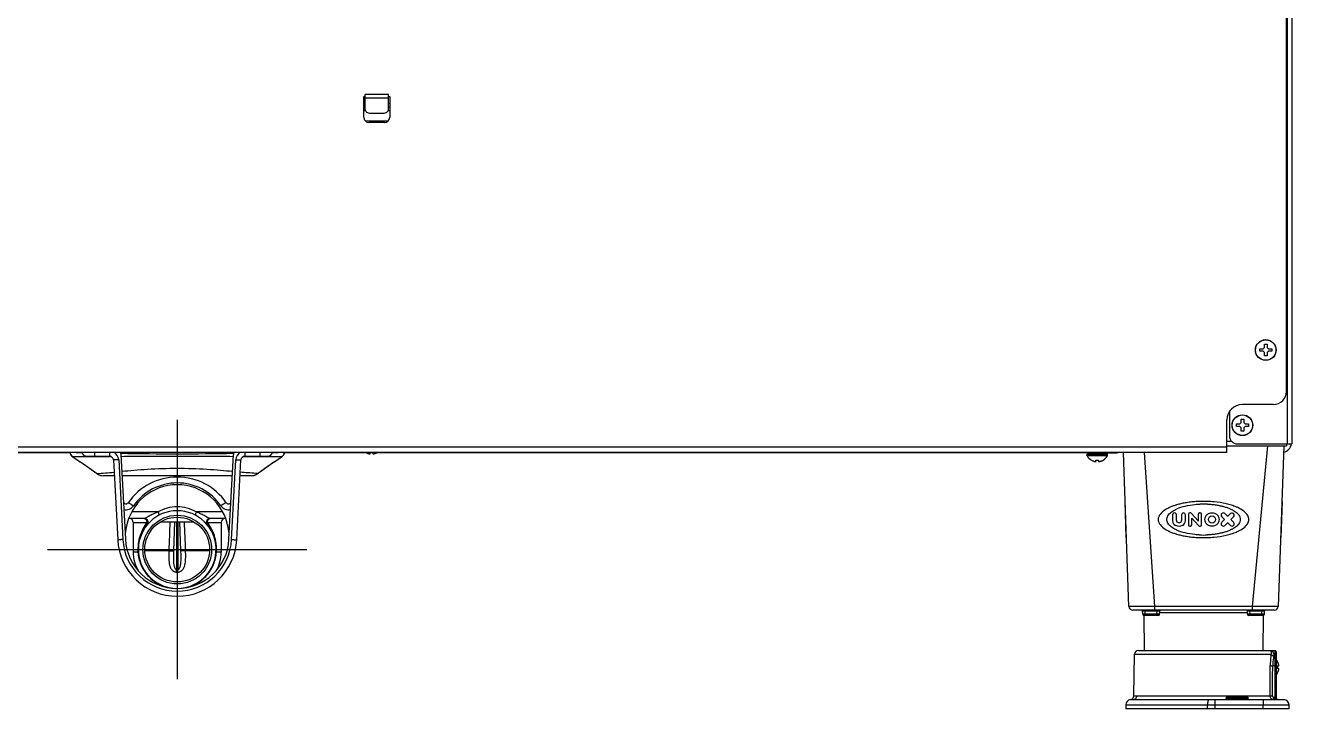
# Model space of a CAD drawing. Header units: millimetres. Extents: x -1686 to 4120, y -1850 to 2563.
# Drawn here: x 3592.9 to 4081.5, y -228.8 to 34.9 of the extents above; entities that cross this region are included whole.
import ezdxf

# ---------------------------------------------------------------- set-up
doc = ezdxf.new("R2010")
doc.units = ezdxf.units.MM
doc.header["$LTSCALE"] = 65.395
doc.layers.get('0').update_dxf_attribs({"linetype": 'CONTINUOUS'})
doc.layers.add('ASSI', color=7, linetype='CONTINUOUS')
doc.layers.add('GEOM', color=7, linetype='CONTINUOUS')

msp = doc.modelspace()

# ---------------------------------------------------------------- linework, layer by layer
at = {"linetype": 'Continuous'}
for p, q in [((3723.48, 3.53), (3723.98, 3.53)), ((3723.48, 2.03), (3724.09, 2.03)), ((3732.88, 2.03), (3733.48, 2.03)), ((3732.98, 3.53), (3733.48, 3.53)), ((3723.96, -1.87), (3733, -1.87)), ((4069.18, -89.87), (4070.48, -89.87)), ((4069.18, -90.87), (4069.18, -89.87)), ((4070.48, -90.87), (4069.18, -90.87)), ((4070.48, -89.87), (4070.98, -89.37)), ((4070.98, -91.37), (4070.48, -90.87)), ((4070.98, -88.07), (4071.98, -88.07)), ((4070.98, -89.37), (4070.98, -88.07)), ((4070.98, -92.67), (4070.98, -91.37)), ((4071.98, -92.67), (4070.98, -92.67)), ((4071.98, -88.07), (4071.98, -89.37)), ((4071.98, -89.37), (4072.48, -89.87)), ((4072.48, -90.87), (4071.98, -91.37)), ((4071.98, -91.37), (4071.98, -92.67)), ((4072.48, -89.87), (4073.78, -89.87)), ((4073.78, -90.87), (4072.48, -90.87)), ((4073.78, -89.87), (4073.78, -90.87)), ((4061.98, -117.07), (4062.98, -117.07)), ((4061.98, -118.37), (4061.98, -117.07)), ((4062.98, -117.07), (4062.98, -118.37)), ((4060.18, -118.87), (4061.48, -118.87)), ((4060.18, -119.87), (4060.18, -118.87)), ((4061.48, -119.87), (4060.18, -119.87)), ((4061.48, -118.87), (4061.98, -118.37)), ((4061.98, -120.37), (4061.48, -119.87)), ((4061.98, -121.67), (4061.98, -120.37)), ((4062.98, -121.67), (4061.98, -121.67)), ((4062.98, -118.37), (4063.48, -118.87)), ((4063.48, -119.87), (4062.98, -120.37)), ((4062.98, -120.37), (4062.98, -121.67)), ((4063.48, -118.87), (4064.78, -118.87)), ((4064.78, -119.87), (4063.48, -119.87)), ((4064.78, -118.87), (4064.78, -119.87)), ((3725.98, -130.37), (3725.98, -129.87)), ((3726.98, -129.87), (3726.98, -130.37)), ((4004.18, -132.85), (4004.18, -132.81)), ((4005.98, -133.37), (4005.98, -132.81)), ((4006.98, -132.81), (4006.98, -133.37)), ((4008.78, -132.81), (4008.78, -132.85)), ((4075.93, -210.47), (4075.96, -210.47)), ((4075.93, -212.27), (4076.48, -212.27)), ((4076.48, -213.27), (4075.93, -213.27)), ((4075.96, -215.07), (4075.93, -215.07))]:
    msp.add_line(p, q, dxfattribs=at)
at = {"color": 6}
for p, q in [((3651.48, -117.37), (3651.48, -217.37)), ((3601.48, -167.37), (3701.48, -167.37))]:
    msp.add_line(p, q, dxfattribs=at)
at = {"linetype": 'Continuous'}
for centre, radius, start, end in [((3726.67, -125.76), 4.75, 239.7816, 241.0315), ((3726.67, -125.77), 4.75, 241.0316, 241.9926), ((3726.66, -125.77), 4.75, 241.9926, 243.3187), ((3726.66, -125.77), 4.74, 243.3188, 244.4598), ((3726.66, -125.77), 4.74, 244.4598, 245.4278), ((3726.66, -125.78), 4.73, 245.4278, 246.6825), ((3726.66, -125.78), 4.73, 246.6826, 247.4526), ((3726.65, -125.79), 4.72, 247.4524, 248.9975), ((3726.65, -125.8), 4.72, 248.9977, 249.4819), ((3726.65, -125.81), 4.7, 249.4813, 251.5344), ((3726.64, -125.83), 4.68, 251.535, 252.6227), ((3726.64, -125.84), 4.67, 252.6228, 253.6051), ((3726.63, -125.87), 4.64, 253.6036, 255.6824), ((3725.73, -128.37), 2.01, 262.7259, 264.7415), ((3725.73, -128.4), 1.98, 264.7442, 265.3991), ((3725.73, -128.41), 1.97, 265.3984, 266.7833), ((3725.73, -128.42), 1.96, 266.7841, 267.6235), ((3725.73, -128.43), 1.96, 267.6234, 268.8455), ((3725.73, -128.43), 1.95, 268.8459, 270.9258), ((3725.73, -128.43), 1.95, 270.9261, 271.9964), ((3725.73, -128.42), 1.96, 271.9964, 273.0228), ((3725.73, -128.41), 1.97, 273.0233, 274.286), ((3725.73, -128.4), 1.98, 274.2856, 275.1372), ((3725.73, -128.38), 2.01, 275.1401, 277.2744), ((3727.23, -128.38), 2.01, 262.7256, 264.8598), ((3727.23, -128.4), 1.98, 264.8627, 265.7144), ((3727.23, -128.41), 1.97, 265.714, 266.9766), ((3727.23, -128.42), 1.96, 266.9771, 268.0037), ((3727.23, -128.43), 1.95, 268.0037, 269.0738), ((3727.23, -128.43), 1.95, 269.0741, 270.1995), ((3727.23, -128.43), 1.95, 270.1995, 271.1541), ((3727.23, -128.43), 1.95, 271.1545, 272.3767), ((3727.23, -128.42), 1.96, 272.3765, 273.2159), ((3727.23, -128.41), 1.97, 273.2167, 274.6016), ((3727.23, -128.4), 1.98, 274.6009, 275.2558), ((3727.23, -128.37), 2.01, 275.2585, 277.2741), ((3726.33, -125.87), 4.64, 284.3176, 286.3964), ((3726.33, -125.84), 4.67, 286.3949, 287.3772), ((3726.32, -125.83), 4.68, 287.3773, 288.465), ((3726.31, -125.81), 4.7, 288.4656, 290.5187), ((3726.31, -125.8), 4.72, 290.5181, 291.0023), ((3726.31, -125.79), 4.72, 291.0025, 292.5476), ((3726.3, -125.78), 4.73, 292.5474, 293.3174), ((3726.3, -125.78), 4.73, 293.3175, 294.5722), ((3726.3, -125.77), 4.74, 294.5722, 295.5402), ((3726.3, -125.77), 4.74, 295.5402, 296.6812), ((3726.3, -125.77), 4.75, 296.6813, 298.0074), ((3726.3, -125.77), 4.75, 298.0074, 298.9684), ((3726.29, -125.76), 4.75, 298.9685, 300.2183), ((4006.68, -128.75), 4.8, 210.3012, 238.6273), ((4006.28, -128.75), 4.8, 301.3727, 329.6988), ((4006.67, -128.76), 4.75, 238.4659, 241.0313), ((4006.67, -128.77), 4.75, 241.0316, 241.9926), ((4006.66, -128.77), 4.75, 241.9926, 243.3187), ((4006.66, -128.77), 4.74, 243.3188, 244.4598), ((4006.66, -128.77), 4.74, 244.4598, 245.4278), ((4006.66, -128.78), 4.73, 245.4278, 246.6825), ((4006.66, -128.78), 4.73, 246.6826, 247.4526), ((4006.65, -128.79), 4.72, 247.4524, 248.9975), ((4006.65, -128.8), 4.72, 248.9977, 249.4819), ((4006.65, -128.81), 4.7, 249.4813, 251.5344), ((4006.64, -128.83), 4.68, 251.535, 252.6227), ((4006.64, -128.84), 4.67, 252.6228, 253.6051), ((4006.63, -128.87), 4.64, 253.6036, 255.6824), ((4005.73, -131.37), 2.01, 262.7259, 264.7415), ((4005.73, -131.4), 1.98, 264.7442, 265.3991), ((4005.73, -131.41), 1.97, 265.3984, 266.7833), ((4005.73, -131.42), 1.96, 266.7841, 267.6235), ((4005.73, -131.43), 1.96, 267.6234, 268.8455), ((4005.73, -131.43), 1.95, 268.8459, 270.9258), ((4005.73, -131.43), 1.95, 270.9261, 271.9964), ((4005.73, -131.42), 1.96, 271.9964, 273.0228), ((4005.73, -131.41), 1.97, 273.0233, 274.286), ((4005.73, -131.4), 1.98, 274.2856, 275.1372), ((4005.73, -131.38), 2.01, 275.1401, 277.2744), ((4006.48, -129.05), 3.8, 262.4351, 277.5649), ((4007.23, -131.38), 2.01, 262.7256, 264.8598), ((4007.23, -131.4), 1.98, 264.8627, 265.7144), ((4007.23, -131.41), 1.97, 265.714, 266.9766), ((4007.23, -131.42), 1.96, 266.9771, 268.0037), ((4007.23, -131.43), 1.95, 268.0037, 269.0738), ((4007.23, -131.43), 1.95, 269.0741, 270.1995), ((4007.23, -131.43), 1.95, 270.1995, 271.1541), ((4007.23, -131.43), 1.95, 271.1545, 272.3767), ((4007.23, -131.42), 1.96, 272.3765, 273.2159), ((4007.23, -131.41), 1.97, 273.2167, 274.6016), ((4007.23, -131.4), 1.98, 274.6009, 275.2558), ((4007.23, -131.37), 2.01, 275.2585, 277.2741), ((4006.33, -128.87), 4.64, 284.3176, 286.3964), ((4006.33, -128.84), 4.67, 286.3949, 287.3772), ((4006.32, -128.83), 4.68, 287.3773, 288.465), ((4006.31, -128.81), 4.7, 288.4656, 290.5187), ((4006.31, -128.8), 4.72, 290.5181, 291.0023), ((4006.31, -128.79), 4.72, 291.0025, 292.5476), ((4006.3, -128.78), 4.73, 292.5474, 293.3174), ((4006.3, -128.78), 4.73, 293.3175, 294.5722), ((4006.3, -128.77), 4.74, 294.5722, 295.5402), ((4006.3, -128.77), 4.74, 295.5402, 296.6812), ((4006.3, -128.77), 4.75, 296.6813, 298.0074), ((4006.3, -128.77), 4.75, 298.0074, 298.9684), ((4006.29, -128.76), 4.75, 298.9687, 301.5341), ((4071.86, -212.97), 4.8, 31.3727, 40.5754), ((4071.87, -212.96), 4.75, 28.9687, 31.5341), ((4072.16, -212.77), 3.8, 352.4351, 7.5649), ((4071.87, -212.58), 4.75, 328.4659, 331.0313), ((4071.88, -212.95), 4.75, 28.0074, 28.9684), ((4071.88, -212.58), 4.75, 331.0316, 331.9926), ((4071.88, -212.95), 4.75, 26.6813, 28.0074), ((4071.88, -212.59), 4.75, 331.9926, 333.3187), ((4071.88, -212.95), 4.74, 25.5402, 26.6812), ((4071.88, -212.59), 4.74, 333.3188, 334.4598), ((4071.89, -212.95), 4.74, 24.5722, 25.5402), ((4071.89, -212.59), 4.74, 334.4598, 335.4278), ((4071.89, -212.95), 4.73, 23.3175, 24.5722), ((4071.89, -212.59), 4.73, 335.4278, 336.6825), ((4071.9, -212.94), 4.73, 22.5474, 23.3174), ((4071.9, -212.59), 4.73, 336.6826, 337.4526), ((4071.9, -212.94), 4.72, 21.0025, 22.5476), ((4071.9, -212.6), 4.72, 337.4524, 338.9975), ((4071.91, -212.94), 4.72, 20.5181, 21.0023), ((4071.91, -212.6), 4.72, 338.9977, 339.4819), ((4071.92, -212.94), 4.7, 18.4656, 20.5187), ((4071.92, -212.6), 4.7, 339.4813, 341.5344), ((4071.94, -212.93), 4.68, 17.3773, 18.465), ((4071.94, -212.61), 4.68, 341.535, 342.6227), ((4071.95, -212.92), 4.67, 16.3949, 17.3772), ((4071.95, -212.61), 4.67, 342.6228, 343.6051), ((4071.98, -212.92), 4.64, 14.3176, 16.3964), ((4071.98, -212.62), 4.64, 343.6036, 345.6824), ((4074.49, -212.02), 2.01, 5.2585, 7.2741), ((4074.51, -212.02), 1.98, 4.6009, 5.2558), ((4074.51, -212.02), 1.98, 354.8627, 355.7144), ((4074.49, -212.02), 2.01, 352.7256, 354.8598), ((4074.49, -213.52), 2.01, 5.1401, 7.2744), ((4074.51, -213.52), 1.98, 4.2856, 5.1372), ((4074.51, -213.52), 1.98, 354.7442, 355.3991), ((4074.49, -213.52), 2.01, 352.7259, 354.7415), ((4074.52, -212.02), 1.97, 3.2167, 4.6016), ((4074.53, -212.02), 1.96, 2.3765, 3.2159), ((4074.54, -212.02), 1.95, 1.1545, 2.3767), ((4074.54, -212.02), 1.95, 0.1995, 1.1541), ((4074.54, -212.02), 1.95, 359.0741, 0.1995), ((4074.54, -212.02), 1.95, 358.0037, 359.0738), ((4074.53, -212.02), 1.96, 356.9771, 358.0037), ((4074.52, -212.02), 1.97, 355.714, 356.9766), ((4074.52, -213.52), 1.97, 3.0233, 4.286), ((4074.53, -213.52), 1.96, 1.9964, 3.0228), ((4074.54, -213.52), 1.95, 0.9261, 1.9964), ((4074.54, -213.52), 1.95, 358.8459, 0.9258), ((4074.54, -213.52), 1.96, 357.6234, 358.8455), ((4074.53, -213.52), 1.96, 356.7841, 357.6235), ((4074.52, -213.52), 1.97, 355.3984, 356.7833), ((4071.86, -212.57), 4.8, 319.4246, 328.6273)]:
    msp.add_arc(centre, radius, start, end, dxfattribs=at)
at = {"layer": 'ASSI', "linetype": 'Continuous'}
for p, q in [((4010.48, -130.77), (4002.48, -130.77)), ((4002.48, -130.97), (4002.48, -130.77)), ((4010.48, -130.97), (4002.48, -130.97)), ((4010.43, -131.17), (4002.54, -131.17)), ((4010.08, -130.37), (4002.88, -130.37)), ((4010.48, -130.97), (4010.48, -130.77)), ((3634.48, -156.87), (3634.48, -168.37)), ((3645.09, -156.67), (3657.87, -156.67)), ((3668.48, -156.87), (3668.48, -168.37)), ((4024.5, -192.77), (4024.62, -206.27))]:
    msp.add_line(p, q, dxfattribs=at)
for centre, radius in [((4071.48, -90.37), 4), ((4071.48, -90.37), 3.95), ((4062.48, -119.37), 4), ((4062.48, -119.37), 3.95)]:
    msp.add_circle(centre, radius, dxfattribs=at)
for centre, radius, start, end in [((4002.88, -130.77), 0.4, 90, 180), ((4002.88, -130.97), 0.4, 180, 210.3012), ((4006.68, -128.75), 4.8, 210.3012, 238.6273), ((4006.28, -128.75), 4.8, 301.3727, 329.6988), ((4010.08, -130.77), 0.4, 0, 90), ((4010.08, -130.97), 0.4, 329.6988, 360), ((4071.86, -212.97), 4.8, 31.3727, 40.7914), ((4071.86, -212.57), 4.8, 319.2086, 328.6273)]:
    msp.add_arc(centre, radius, start, end, dxfattribs=at)
at = {"layer": 'GEOM', "linetype": 'Continuous'}
for p, q in [((4079.68, 672.93), (4079.68, -126.57)), ((4081.48, 663.67), (4081.48, -126.57)), ((4079.48, -106.37), (4079.48, 72.23)), ((3723.48, 7.43), (3723.98, 7.43)), ((3723.48, -0.57), (3723.48, 7.43)), ((3723.48, 4.93), (3723.98, 4.93)), ((3732.98, 8.26), (3723.98, 8.26)), ((3723.98, 2.48), (3723.98, 8.26)), ((3732.98, 6.85), (3723.98, 6.85)), ((3732.98, 2.48), (3732.98, 8.26)), ((3732.98, 7.43), (3733.48, 7.43)), ((3732.98, 4.93), (3733.48, 4.93)), ((3733.48, 7.43), (3733.48, -0.57)), ((3725.98, 1.07), (3730.98, 1.07)), ((3731.48, -2.57), (3725.48, -2.57)), ((4074.48, -111.37), (4062.48, -111.37)), ((4057.48, -114.17), (4057.41, -114.17)), ((4057.48, -114.06), (4057.48, -123.57)), ((4056.48, -129.87), (4056.48, -117.37)), ((4056.48, -125.57), (4058.25, -125.57)), ((4060.48, -126.57), (4081.48, -126.57)), ((4079.48, -126.57), (4079.48, -127.37)), ((4056.48, -127.87), (3246.48, -127.87)), ((4056.48, -129.87), (3246.48, -129.87)), ((3610.11, -130), (3578.45, -130)), ((3610.1, -129.87), (3610.11, -129.91)), ((3610.11, -129.91), (3610.14, -130.16)), ((3610.14, -130.16), (3610.28, -130.6)), ((3610.28, -130.6), (3610.51, -131)), ((3610.81, -131.33), (3611.02, -131.48)), ((3611.02, -131.47), (3611.02, -131.48)), ((3611.02, -131.48), (3611.22, -131.62)), ((3611.23, -131.61), (3611.22, -131.62)), ((3612.49, -129.87), (3612.6, -129.87)), ((3612.6, -129.87), (3614.66, -129.92)), ((3616.4, -131.47), (3616.54, -131.47)), ((3616.59, -131.37), (3625.4, -131.37)), ((3619.59, -129.87), (3619.59, -131.37)), ((3625.27, -131.43), (3625.4, -131.43)), ((3625.4, -129.87), (3625.4, -131.37)), ((3625.4, -131.43), (3625.78, -131.43)), ((3625.78, -131.43), (3625.8, -131.43)), ((3629.79, -130.69), (3631.51, -163.42)), ((3671.45, -163.42), (3673.17, -130.69)), ((3677.01, -131.43), (3677.18, -131.43)), ((3677.18, -131.43), (3677.2, -131.43)), ((3677.2, -131.43), (3677.6, -131.43)), ((3677.56, -129.87), (3677.56, -131.37)), ((3677.56, -131.37), (3686.37, -131.37)), ((3683.37, -129.87), (3683.37, -131.37)), ((3686.42, -131.47), (3686.56, -131.47)), ((3688.28, -129.92), (3690.3, -129.87)), ((3690.24, -132.62), (3691.84, -131.55)), ((3690.3, -129.87), (3690.34, -129.87)), ((3690.34, -129.87), (3690.45, -129.87)), ((3691.73, -131.61), (3691.74, -131.62)), ((3691.74, -131.62), (3691.95, -131.48)), ((3691.95, -131.48), (3692.14, -131.34)), ((3691.95, -131.48), (3692.13, -131.34)), ((3691.95, -131.47), (3691.95, -131.48)), ((3692.85, -129.91), (3692.86, -129.87)), ((3724.51, -130), (3692.85, -130)), ((3726.98, -130), (3725.98, -130)), ((4009.64, -130), (3728.45, -130)), ((4009.64, -129.87), (4009.64, -130)), ((4015.75, -129.91), (4014.56, -129.96)), ((4018.7, -189.32), (4016.62, -129.87)), ((4028.66, -189.32), (4024.75, -129.87)), ((4056.48, -127.37), (4079.48, -127.37)), ((4066.34, -189.32), (4072.32, -127.37)), ((4078.42, -127.37), (4076.26, -189.32)), ((3615.65, -134.57), (3615.65, -134.58)), ((3615.65, -134.58), (3616.7, -135.29)), ((3616.69, -135.29), (3617.84, -136.1)), ((3617.83, -136.1), (3618.87, -136.86)), ((3626.9, -132.79), (3628.51, -163.57)), ((3628.9, -132.72), (3630.51, -163.5)), ((3672.45, -163.5), (3674.07, -132.72)), ((3674.45, -163.57), (3676.06, -132.79)), ((3684.09, -136.86), (3685.13, -136.1)), ((3685.12, -136.11), (3686.27, -135.29)), ((3686.26, -135.3), (3687.32, -134.58)), ((3687.31, -134.57), (3687.32, -134.58)), ((3618.86, -136.86), (3619.75, -137.53)), ((3620.31, -137.96), (3619.74, -137.52)), ((3620.31, -137.96), (3620.81, -138.3)), ((3620.39, -138.02), (3620.31, -137.96)), ((3620.32, -137.96), (3620.39, -138.02)), ((3621.35, -138.57), (3621.72, -138.7)), ((3621.72, -138.7), (3621.85, -138.73)), ((3621.8, -138.72), (3621.85, -138.73)), ((3621.85, -138.74), (3621.85, -138.73)), ((3621.85, -138.73), (3621.9, -138.75)), ((3621.9, -138.75), (3621.85, -138.74)), ((3621.85, -138.74), (3621.9, -138.75)), ((3627.22, -138.87), (3622.99, -138.87)), ((3672.74, -138.87), (3630.22, -138.87)), ((3679.97, -138.87), (3675.74, -138.87)), ((3681.06, -138.75), (3681.12, -138.73)), ((3681.06, -138.75), (3681.11, -138.74)), ((3681.06, -138.75), (3681.11, -138.74)), ((3681.11, -138.73), (3681.25, -138.7)), ((3681.11, -138.74), (3681.11, -138.73)), ((3681.12, -138.73), (3681.12, -138.73)), ((3681.25, -138.7), (3681.61, -138.57)), ((3681.61, -138.57), (3682.15, -138.3)), ((3681.61, -138.57), (3682.14, -138.3)), ((3681.61, -138.57), (3681.61, -138.57)), ((3682.14, -138.3), (3682.66, -137.96)), ((3682.57, -138.02), (3682.66, -137.96)), ((3682.57, -138.02), (3682.65, -137.96)), ((3682.66, -137.96), (3683.21, -137.53)), ((3682.66, -137.96), (3683.22, -137.53)), ((3683.21, -137.53), (3684.09, -136.86)), ((4017.28, -148.77), (4017.18, -148.77)), ((4017.67, -162.77), (4017.18, -148.77)), ((4077.78, -148.77), (4077.29, -162.77)), ((4077.78, -148.77), (4077.68, -148.77)), ((3638.75, -155.37), (3632.78, -155.37)), ((3644.11, -152.87), (3633.9, -152.87)), ((3669.06, -152.87), (3658.85, -152.87)), ((3670.18, -155.37), (3664.21, -155.37)), ((4017.53, -155.77), (4017.43, -155.77)), ((4035.51, -153.97), (4035.51, -156.28)), ((4036.99, -156.09), (4036.99, -153.97)), ((4039.02, -153.97), (4039.02, -156.09)), ((4040.5, -156.28), (4040.5, -153.97)), ((4041.64, -153.74), (4041.64, -157.8)), ((4042.44, -153.23), (4042.15, -153.23)), ((4045.38, -156.34), (4042.83, -153.41)), ((4042.91, -157.8), (4042.91, -155.23)), ((4042.99, -155.2), (4045.54, -158.13)), ((4045.45, -153.74), (4045.45, -156.31)), ((4046.21, -153.23), (4045.96, -153.23)), ((4046.72, -157.8), (4046.72, -153.74)), ((4054.5, -154.68), (4055.56, -155.74)), ((4055.56, -155.8), (4054.5, -156.86)), ((4056.76, -154.54), (4055.69, -153.48)), ((4057.88, -153.48), (4056.82, -154.54)), ((4058.01, -155.74), (4059.08, -154.68)), ((4059.08, -156.86), (4058.01, -155.8)), ((4077.43, -155.77), (4077.53, -155.77)), ((3631.78, -158.9), (3631.39, -161.14)), ((3634.48, -156.87), (3639.78, -156.87)), ((3650.43, -156.67), (3650.04, -167.92)), ((3651.23, -156.67), (3651.26, -175.09)), ((3651.73, -156.67), (3651.7, -175.09)), ((3652.92, -167.92), (3652.53, -156.67)), ((3663.18, -156.87), (3668.48, -156.87)), ((3671.57, -161.14), (3671.18, -158.9)), ((4042.15, -158.31), (4042.4, -158.31)), ((4045.92, -158.31), (4046.21, -158.31)), ((4055.69, -158.06), (4056.76, -157)), ((4056.82, -157), (4057.88, -158.06)), ((4017.67, -162.77), (4017.77, -162.77)), ((4077.19, -162.77), (4077.29, -162.77)), ((3636.35, -168.37), (3634.48, -168.37)), ((3648.24, -167.87), (3639.02, -167.87)), ((3663.94, -167.87), (3654.72, -167.87)), ((3668.48, -168.37), (3666.61, -168.37)), ((3651.23, -176.06), (3651.26, -175.09)), ((3651.73, -176.06), (3651.7, -175.09)), ((4066.34, -189.32), (4028.66, -189.32)), ((4028.66, -190.77), (4028.66, -189.32)), ((4066.34, -190.77), (4066.34, -189.32)), ((4074.76, -190.77), (4020.2, -190.77)), ((4024.01, -192.28), (4023.98, -191.01)), ((4024.5, -192.77), (4024.62, -206.27)), ((4030, -192.77), (4024.51, -192.77)), ((4024.98, -191.01), (4024.98, -190.77)), ((4024.98, -191.01), (4029.56, -191.01)), ((4025.01, -192.28), (4024.98, -191.01)), ((4029.5, -192.28), (4025.01, -192.28)), ((4025.01, -192.77), (4025.01, -192.28)), ((4029.5, -192.28), (4029.56, -191.01)), ((4029.5, -192.77), (4029.5, -192.28)), ((4029.56, -191.01), (4029.56, -190.77)), ((4030.5, -192.29), (4030.56, -191.01)), ((4064.44, -191.76), (4030.53, -191.76)), ((4064.46, -192.29), (4064.4, -191.01)), ((4070.45, -192.77), (4064.96, -192.77)), ((4065.4, -191.01), (4065.4, -190.77)), ((4065.4, -191.01), (4069.98, -191.01)), ((4065.46, -192.28), (4065.4, -191.01)), ((4069.95, -192.28), (4065.46, -192.28)), ((4065.46, -192.77), (4065.46, -192.28)), ((4069.95, -192.28), (4069.98, -191.01)), ((4069.95, -192.77), (4069.95, -192.28)), ((4069.98, -191.01), (4069.98, -190.77)), ((4070.46, -192.77), (4070.35, -206.27)), ((4070.95, -192.28), (4070.98, -191.01)), ((4020.57, -223.82), (4020.85, -207.74)), ((4020.85, -207.74), (4073.57, -207.74)), ((4022.35, -206.27), (4074.98, -206.27)), ((4074.98, -206.27), (4074.98, -225.27)), ((4075.48, -206.77), (4075.48, -224.27)), ((4074.98, -212.2), (4074.16, -212.2)), ((4021.75, -223.8), (4073.12, -223.8)), ((4056.23, -224.57), (4064.73, -224.57)), ((4056.23, -224.97), (4056.23, -224.57)), ((4056.53, -224.27), (4064.43, -224.27)), ((4064.73, -224.97), (4064.73, -224.57)), ((4074.58, -224.36), (4074.98, -224.36)), ((4074.58, -225.27), (4074.58, -224.36)), ((4017.48, -227.27), (4070.45, -227.27)), ((4017.48, -227.27), (4017.48, -228.77)), ((4080.48, -228.77), (4017.48, -228.77)), ((4020.32, -225.27), (4078.45, -225.27)), ((4049.01, -228.77), (4049.01, -227.27)), ((4051.82, -225.27), (4051.82, -228.77)), ((4056.23, -224.97), (4064.73, -224.97)), ((4070.45, -225.27), (4070.45, -227.27)), ((4070.45, -227.27), (4080.45, -227.23)), ((4070.48, -228.77), (4070.45, -227.27)), ((4080.48, -228.77), (4080.45, -227.23))]:
    msp.add_line(p, q, dxfattribs=at)
for points in [[(3610.11, -129.91), (3610.13, -130.14), (3610.27, -130.58), (3610.5, -130.99), (3610.81, -131.33)], [(3610.51, -131), (3610.83, -131.34), (3611.02, -131.48)], [(3611.22, -131.62), (3612.71, -132.61), (3614.28, -133.66), (3615.65, -134.58)], [(3692.13, -131.34), (3692.45, -131), (3692.69, -130.6), (3692.82, -130.16), (3692.85, -129.91)], [(3687.32, -134.58), (3688.67, -133.67), (3690.24, -132.62)], [(3620.39, -138.02), (3620.81, -138.3), (3621.36, -138.57)], [(4030.56, -191.01), (4030.57, -190.95), (4030.62, -190.86), (4030.7, -190.79), (4030.81, -190.77)], [(4064.15, -190.77), (4064.26, -190.79), (4064.34, -190.86), (4064.4, -190.95), (4064.4, -191.01)]]:
    msp.add_lwpolyline(points, dxfattribs=at)
for centre, radius in [((3651.48, -167.37), 13.25), ((3651.48, -167.37), 12.5), ((4050.74, -155.77), 1.37)]:
    msp.add_circle(centre, radius, dxfattribs=at)
for centre, radius, start, end in [((3725.48, -0.57), 2, 180, 270), ((3731.48, -0.57), 2, 270, 360), ((4074.48, -106.37), 5, 270, 360), ((4062.48, -117.37), 6, 90, 180), ((4060.48, -123.57), 3, 180, 270), ((3612.21, -129.78), 2.07, 182.4646, 190.2403), ((3583.32, -173.34), 50.21, 56.3689, 56.5156), ((3615.05, 1002.78), 1134.25, 269.79605, 270.068), ((3581.84, -175.56), 52.88, 56.2307, 56.3686), ((3616.59, -129.37), 2, 194.6102, 270), ((3614.93, 1157.71), 1289.18, 270.07162, 270.20506), ((3613.37, 1586), 1717.47, 270.20602, 270.39722), ((3625.4, -132.87), 1.5, 3, 90), ((3625.4, -132.9), 3.5, 3.0022, 60.6748), ((3626.3, -130.87), 3.5, 3, 16.637), ((3651.48, 1182.67), 1313.07, 269.0499, 270.95095), ((3676.66, -130.87), 3.5, 163.363, 177), ((3677.56, -132.9), 3.5, 119.3277, 176.9974), ((3677.56, -132.87), 1.5, 90, 177), ((3690.57, 1772.09), 1903.57, 269.60932, 269.7842), ((3688.12, 1195.19), 1326.66, 269.79637, 269.92645), ((3686.37, -129.37), 2, 270, 345.3898), ((3687.89, 1020.47), 1151.94, 269.93396, 270.20177), ((3721.29, -175.81), 53.17, 123.6317, 123.7689), ((3719.5, -173.12), 49.95, 123.485, 123.6325), ((3690.75, -129.78), 2.07, 349.7578, 357.5336), ((4004.28, -129.77), 0.6, 270, 337.3505), ((4008.68, -129.77), 0.6, 202.6495, 270), ((3601.74, 158.36), 296.96, 273.6012, 274.9056), ((3623.11, -134.39), 4.54, 233.2123, 233.4239), ((3623.11, -134.39), 4.53, 233.421, 240.7096), ((3623.01, -134.55), 4.34, 240.7454, 245.3212), ((3622.95, -134.69), 4.19, 245.315, 251.0886), ((3622.93, -134.73), 4.15, 251.1173, 252.0652), ((3622.94, -134.72), 4.16, 252.0635, 252.3807), ((3622.88, -134.9), 3.97, 252.3718, 254.8005), ((3623.18, -133.83), 5.08, 254.7693, 254.8879), ((3622.99, -133.87), 5, 257.3937, 269.9933), ((3651.48, -162.37), 23, 34.6585, 145.3415), ((3651.48, -162.15), 20.5, 34.6585, 145.3415), ((3679.97, -133.87), 5, 270.0067, 282.6063), ((3680.08, -134.89), 3.98, 285.2026, 287.6226), ((3680.02, -134.72), 4.16, 287.6181, 287.9321), ((3680.03, -134.73), 4.15, 287.9305, 288.8759), ((3680.02, -134.72), 4.16, 288.8835, 294.7479), ((3679.95, -134.56), 4.33, 294.7142, 299.2138), ((3679.87, -134.41), 4.5, 299.2252, 306.5258), ((3679.85, -134.39), 4.54, 306.5023, 306.7876), ((3651.48, -162.37), 20, 10, 170), ((3631.74, -148.72), 1, 183, 325.3415), ((3631.74, -148.5), 3.5, 256.2038, 325.3413), ((3671.22, -148.5), 3.5, 214.6587, 283.7962), ((3671.22, -148.72), 1, 214.6585, 357), ((4047.48, -183.37), 33.58, 87.5041, 92.4884), ((4047.48, -192.55), 43.78, 88.1051, 91.9045), ((3632.98, -156.87), 1.5, 0, 90), ((3651.48, -167.37), 15, 273.0036, 266.9973), ((3638.75, -156.87), 1.5, 320.4788, 90), ((3664.21, -156.87), 1.5, 90.0028, 219.5212), ((3669.98, -156.87), 1.5, 90, 180), ((4036.25, -153.97), 0.74, 0, 180.0001), ((4037.41, -156.28), 1.9, 180, 246.4218), ((4037.84, -156.09), 0.846, 180, 262.3377), ((4038.18, -156.09), 0.846, 277.6627, 360), ((4039.76, -153.97), 0.74, 0, 180), ((4038.6, -156.28), 1.9, 293.5782, 360), ((4042.15, -153.74), 0.508, 90, 180), ((4042.44, -153.74), 0.508, 41, 90), ((4042.95, -155.23), 0.0423, 41, 180), ((4045.41, -156.31), 0.0423, 220.9989, 360), ((4045.96, -153.74), 0.508, 90, 180), ((4046.21, -153.74), 0.508, 0, 90), ((4055.09, -154.08), 0.846, 45, 225), ((4055.53, -155.77), 0.0423, 315, 44.9987), ((4056.79, -154.51), 0.0423, 225, 315), ((4058.48, -154.08), 0.846, 315, 135.0003), ((4058.04, -155.77), 0.0423, 135, 224.9987), ((3637.57, -156.87), 2.22, 359.9868, 5.2047), ((3665.39, -156.87), 2.22, 174.7953, 180.0132), ((4038.01, -154.92), 3.38, 246.4218, 293.5782), ((4038.01, -154.84), 2.11, 262.3377, 277.6624), ((4042.15, -157.8), 0.508, 180.0003, 270), ((4042.4, -157.8), 0.508, 270, 360), ((4045.92, -157.8), 0.508, 221, 270), ((4046.21, -157.8), 0.508, 270, 0.0001), ((4055.09, -157.46), 0.846, 135, 315), ((4056.79, -157.03), 0.0423, 45, 135), ((4058.48, -157.46), 0.846, 225.0006, 45), ((3651.48, -162.37), 23, 183, 357), ((3651.48, -162.4), 21, 183, 357), ((3651.48, -162.37), 20, 183, 357), ((4047.48, -119.01), 43.76, 267.9356, 272.0555), ((4047.48, -128.18), 33.57, 267.3327, 272.6739), ((3648.48, -168.37), 14, 180, 210.7855), ((3654.21, -167.38), 17.89, 182.9052, 183.1842), ((3654.48, -168.37), 14, 329.2145, 360), ((3648.75, -167.37), 17.89, 356.8152, 357.0939), ((3651.48, -165.38), 9.72, 268.6835, 271.3165), ((3651.48, -165.75), 10.32, 268.6341, 271.3659), ((3651.34, -167.01), 15.36, 257.9244, 263.8159), ((4020.2, -189.27), 1.5, 182, 269.9994), ((4074.76, -189.27), 1.5, 270.0006, 358), ((4023.49, -191.77), 1, 62.1385, 90), ((4023.74, -191.02), 0.25, 1.0003, 90.0181), ((4024.51, -192.27), 0.5, 181, 269.998), ((4030, -192.27), 0.5, 270, 357.587), ((4064.96, -192.27), 0.5, 182.4136, 270), ((4070.45, -192.27), 0.5, 270.0028, 359), ((4071.23, -191.02), 0.25, 89.9879, 178.9997), ((4071.47, -191.77), 1, 90, 117.8615), ((4022.35, -207.77), 1.5, 90, 179), ((4074.98, -206.77), 0.5, 0, 90), ((361.41, -191.6), 3711.85, 359.50304, 359.68306), ((480.89, -189.32), 3593.34, 359.44917, 359.63514), ((4019.07, -223.79), 1.5, 276.7829, 359), ((4056.53, -224.57), 0.3, 90, 180), ((4064.43, -224.57), 0.3, 0, 90), ((4076.48, -224.27), 1, 180, 270), ((4019.48, -227.27), 2, 96.783, 180), ((4055.93, -224.97), 0.3, 270, 360), ((4065.03, -224.97), 0.3, 180, 270), ((4078.45, -227.27), 2, 1, 90)]:
    msp.add_arc(centre, radius, start, end, dxfattribs=at)
for centre, major_axis, ratio, start_param, end_param in [((4077.48, -125.87), (-2.83, 2.83), 0.999924, 8.861042, 10.03774), ((4009.64, -129.96), (5, 0), 0.008727, -1.570796, -0.174533), ((4020.68, -129.91), (5, 0), 0.008727, 2.531579, 2.96706)]:
    msp.add_ellipse(centre, major_axis=major_axis, ratio=ratio, start_param=start_param, end_param=end_param, dxfattribs=at)
for points, knots in [([(3723.98, 2.48), (3723.98, 2.39), (3724.01, 2.2), (3724.17, 1.83), (3724.57, 1.43), (3725.22, 1.13), (3725.72, 1.07), (3725.98, 1.07)], [0, 0, 0, 0, 0.103594, 0.210949, 0.445697, 0.71257, 1, 1, 1, 1]), ([(3730.98, 1.07), (3731.24, 1.07), (3731.74, 1.13), (3732.39, 1.43), (3732.79, 1.83), (3732.95, 2.2), (3732.98, 2.39), (3732.98, 2.48)], [0, 0, 0, 0, 0.28743, 0.554303, 0.789051, 0.896406, 1, 1, 1, 1]), ([(3610.17, -130.15), (3610.22, -130.41), (3610.42, -130.92), (3610.8, -131.31), (3611.02, -131.47)], [0, 0, 0, 0, 0.50103, 1, 1, 1, 1]), ([(3629.82, -131.4), (3633.33, -131.37), (3640.56, -131.32), (3651.49, -131.28), (3662.43, -131.32), (3669.65, -131.37), (3673.16, -131.4)], [0, 0, 0, 0, 0.243038, 0.500047, 0.757032, 1, 1, 1, 1]), ([(3691.95, -131.47), (3692.16, -131.31), (3692.54, -130.92), (3692.74, -130.41), (3692.79, -130.15)], [0, 0, 0, 0, 0.498968, 1, 1, 1, 1]), ([(3615.65, -134.57), (3616.1, -134.86), (3617.68, -135.95), (3619.22, -137.1), (3620.32, -137.96)], [0, 0, 0, 0, 0.278114, 1, 1, 1, 1]), ([(3628.9, -132.72), (3628.77, -132.73), (3628.51, -132.74), (3628.14, -132.76), (3627.8, -132.77), (3627.5, -132.78), (3627.29, -132.79), (3627.14, -132.79), (3627.06, -132.8), (3626.99, -132.8), (3626.94, -132.8), (3626.92, -132.79), (3626.9, -132.79), (3626.9, -132.79)], [0, 0, 0, 0, 0.194859, 0.382573, 0.555333, 0.706737, 0.831065, 0.881483, 0.923444, 0.956525, 0.980387, 0.994878, 1, 1, 1, 1]), ([(3672.83, -137.26), (3671.28, -137.12), (3668, -136.83), (3660.89, -136.29), (3651.48, -135.98), (3642.07, -136.29), (3634.96, -136.83), (3631.67, -137.12), (3630.13, -137.26)], [0, 0, 0, 0, 0.108727, 0.231594, 0.500021, 0.768437, 0.891291, 1, 1, 1, 1]), ([(3674.07, -132.72), (3674.19, -132.73), (3674.45, -132.74), (3674.82, -132.76), (3675.16, -132.77), (3675.46, -132.78), (3675.68, -132.79), (3675.82, -132.79), (3675.9, -132.8), (3675.97, -132.8), (3676.02, -132.8), (3676.04, -132.79), (3676.06, -132.79), (3676.06, -132.79)], [0, 0, 0, 0, 0.194859, 0.382573, 0.555333, 0.706737, 0.831065, 0.881483, 0.923444, 0.956525, 0.980387, 0.994878, 1, 1, 1, 1]), ([(3682.65, -137.96), (3682.96, -137.71), (3684.49, -136.54), (3686.05, -135.41), (3687.31, -134.57)], [0, 0, 0, 0, 0.209387, 1, 1, 1, 1]), ([(3682.57, -138.02), (3682.31, -138), (3680.06, -137.86), (3677.81, -137.69), (3675.83, -137.52)], [0, 0, 0, 0, 0.116291, 1, 1, 1, 1]), ([(3632.56, -149.29), (3632.57, -149.27), (3632.66, -149.3), (3632.77, -149.34), (3632.97, -149.45), (3633.22, -149.59), (3633.52, -149.77), (3634, -150.07), (3634.37, -150.32), (3634.62, -150.49)], [0, 0, 0, 0, 0.023542, 0.08094, 0.172482, 0.295321, 0.445205, 0.616754, 1, 1, 1, 1]), ([(3651.48, -150.87), (3650.18, -150.87), (3647.6, -151.22), (3645.21, -152.23), (3644.11, -152.87)], [0, 0, 0, 0, 0.506064, 1, 1, 1, 1]), ([(3658.85, -152.87), (3657.75, -152.23), (3655.36, -151.22), (3652.78, -150.87), (3651.48, -150.87)], [0, 0, 0, 0, 0.493936, 1, 1, 1, 1]), ([(3670.4, -149.29), (3670.39, -149.27), (3670.31, -149.3), (3670.19, -149.34), (3669.99, -149.45), (3669.74, -149.59), (3669.44, -149.77), (3668.96, -150.07), (3668.6, -150.32), (3668.34, -150.49)], [0, 0, 0, 0, 0.023543, 0.080941, 0.172485, 0.295325, 0.445209, 0.616758, 1, 1, 1, 1]), ([(4034.26, -151.18), (4034.18, -151.22), (4033.63, -151.48), (4032.33, -152.19), (4030.65, -153.5), (4029.98, -155.07), (4029.98, -155.77)], [0, 0, 0, 0, 0.04125, 0.275012, 0.678544, 1, 1, 1, 1]), ([(4036.69, -150.26), (4036.29, -150.38), (4035.47, -150.66), (4034.67, -150.99), (4034.26, -151.18)], [0, 0, 0, 0, 0.48085, 1, 1, 1, 1]), ([(4046.03, -148.79), (4045.53, -148.81), (4044.32, -148.87), (4042.47, -149.04), (4040.82, -149.29), (4039.59, -149.52), (4038.74, -149.7), (4037.91, -149.9), (4037.23, -150.09), (4036.83, -150.22), (4036.69, -150.26)], [0, 0, 0, 0, 0.157659, 0.382572, 0.58963, 0.685921, 0.777243, 0.866283, 0.955457, 1, 1, 1, 1]), ([(4036.71, -151.88), (4036.87, -151.8), (4038.06, -151.25), (4040.52, -150.47), (4043.5, -149.98), (4045.4, -149.85), (4046.02, -149.82)], [0, 0, 0, 0, 0.057408, 0.407118, 0.80488, 1, 1, 1, 1]), ([(4058.27, -150.26), (4057.6, -150.05), (4055.4, -149.46), (4052.27, -148.98), (4049.82, -148.82), (4048.93, -148.79)], [0, 0, 0, 0, 0.222615, 0.719095, 1, 1, 1, 1]), ([(4048.94, -149.82), (4049.25, -149.83), (4050.13, -149.88), (4051.54, -150.02), (4052.88, -150.23), (4053.87, -150.43), (4054.57, -150.58), (4055.24, -150.76), (4056.11, -151.01), (4057.13, -151.37), (4057.9, -151.71), (4058.25, -151.88)], [0, 0, 0, 0, 0.096488, 0.276509, 0.442355, 0.519536, 0.592779, 0.664239, 0.735865, 0.878106, 1, 1, 1, 1]), ([(4060.7, -151.18), (4060.52, -151.1), (4059.73, -150.75), (4058.91, -150.46), (4058.27, -150.26)], [0, 0, 0, 0, 0.227638, 1, 1, 1, 1]), ([(4064.98, -155.77), (4064.98, -155.51), (4064.9, -154.95), (4064.36, -153.73), (4062.93, -152.35), (4061.5, -151.55), (4060.7, -151.18)], [0, 0, 0, 0, 0.1198, 0.254861, 0.60223, 1, 1, 1, 1]), ([(3644.11, -152.87), (3643.48, -153.1), (3642.58, -153.48), (3641.46, -154.04), (3640.73, -154.43), (3640.1, -154.79), (3639.56, -155.08), (3639.17, -155.27), (3638.91, -155.35), (3638.8, -155.37), (3638.75, -155.37)], [0, 0, 0, 0, 0.338079, 0.493038, 0.634291, 0.758505, 0.862639, 0.944, 0.975396, 1, 1, 1, 1]), ([(3638.75, -155.37), (3638.88, -155.37), (3639.14, -155.45), (3639.46, -155.74), (3639.69, -156.16), (3639.76, -156.49), (3639.78, -156.67)], [0, 0, 0, 0, 0.208649, 0.442533, 0.708914, 1, 1, 1, 1]), ([(3644.11, -152.87), (3644.18, -153.02), (3644.3, -153.3), (3644.4, -153.65), (3644.43, -153.89), (3644.42, -154.05), (3644.38, -154.16), (3644.32, -154.19)], [0, 0, 0, 0, 0.357587, 0.656934, 0.775658, 0.871107, 1, 1, 1, 1]), ([(3658.85, -152.87), (3658.78, -153.02), (3658.66, -153.3), (3658.56, -153.65), (3658.54, -153.89), (3658.54, -154.05), (3658.59, -154.16), (3658.64, -154.19)], [0, 0, 0, 0, 0.357588, 0.656935, 0.775659, 0.871108, 1, 1, 1, 1]), ([(3664.21, -155.37), (3664.16, -155.37), (3664.05, -155.35), (3663.79, -155.27), (3663.4, -155.08), (3662.87, -154.79), (3662.23, -154.43), (3661.5, -154.04), (3660.38, -153.48), (3659.48, -153.1), (3658.85, -152.87)], [0, 0, 0, 0, 0.024605, 0.055999, 0.137357, 0.241489, 0.365703, 0.506957, 0.661918, 1, 1, 1, 1]), ([(3663.19, -156.67), (3663.2, -156.49), (3663.27, -156.16), (3663.5, -155.74), (3663.82, -155.45), (3664.08, -155.37), (3664.21, -155.37)], [0, 0, 0, 0, 0.291086, 0.557467, 0.791351, 1, 1, 1, 1]), ([(4029.98, -155.77), (4029.98, -156.47), (4030.65, -158.04), (4032.33, -159.35), (4033.61, -160.05), (4034.12, -160.29), (4034.18, -160.32)], [0, 0, 0, 0, 0.325823, 0.734844, 0.971786, 1, 1, 1, 1]), ([(4033.3, -155.77), (4033.3, -155.54), (4033.37, -155.07), (4033.68, -154.33), (4034.02, -153.87), (4034.23, -153.63)], [0, 0, 0, 0, 0.282762, 0.599317, 1, 1, 1, 1]), ([(4034.2, -157.86), (4034, -157.64), (4033.67, -157.19), (4033.37, -156.47), (4033.3, -155.99), (4033.3, -155.77)], [0, 0, 0, 0, 0.386646, 0.710619, 1, 1, 1, 1]), ([(4034.23, -153.63), (4034.45, -153.4), (4035.21, -152.7), (4036.08, -152.18), (4036.71, -151.88)], [0, 0, 0, 0, 0.313765, 1, 1, 1, 1]), ([(4048.97, -153.81), (4048.88, -153.87), (4048.53, -154.14), (4048.04, -154.77), (4047.88, -155.44), (4047.88, -155.77)], [0, 0, 0, 0, 0.13782, 0.577461, 1, 1, 1, 1]), ([(4047.88, -155.77), (4047.88, -156.1), (4048.04, -156.77), (4048.54, -157.41), (4048.91, -157.69), (4049.01, -157.75)], [0, 0, 0, 0, 0.414827, 0.846454, 1, 1, 1, 1]), ([(4053.59, -155.77), (4053.59, -155.44), (4053.44, -154.77), (4052.79, -153.94), (4051.84, -153.4), (4050.74, -153.21), (4049.74, -153.38), (4049.18, -153.66), (4048.97, -153.81)], [0, 0, 0, 0, 0.162094, 0.330751, 0.508275, 0.691811, 0.875347, 1, 1, 1, 1]), ([(4049.01, -157.75), (4049.21, -157.89), (4049.76, -158.16), (4050.74, -158.33), (4051.84, -158.14), (4052.79, -157.6), (4053.44, -156.77), (4053.59, -156.1), (4053.59, -155.77)], [0, 0, 0, 0, 0.11837, 0.303224, 0.488077, 0.666875, 0.836743, 1, 1, 1, 1]), ([(4058.25, -151.88), (4058.3, -151.9), (4058.72, -152.11), (4059.6, -152.62), (4060.36, -153.22), (4060.73, -153.63)], [0, 0, 0, 0, 0.051563, 0.465079, 1, 1, 1, 1]), ([(4060.73, -153.63), (4060.85, -153.77), (4061.35, -154.39), (4061.66, -155.17), (4061.66, -155.77)], [0, 0, 0, 0, 0.241033, 1, 1, 1, 1]), ([(4061.66, -155.77), (4061.66, -156.36), (4061.35, -157.13), (4060.88, -157.74), (4060.76, -157.87)], [0, 0, 0, 0, 0.777282, 1, 1, 1, 1]), ([(4060.78, -160.32), (4061.55, -159.96), (4062.95, -159.17), (4064.36, -157.81), (4064.9, -156.59), (4064.98, -156.03), (4064.98, -155.77)], [0, 0, 0, 0, 0.38951, 0.741645, 0.87856, 1, 1, 1, 1]), ([(3639.78, -156.87), (3638.63, -158.4), (3636.75, -162.07), (3636.23, -166.17), (3636.34, -168.28)], [0, 0, 0, 0, 0.475827, 1, 1, 1, 1]), ([(3639.78, -156.87), (3639.83, -156.96), (3639.93, -157.13), (3640.01, -157.4), (3640.01, -157.64), (3639.95, -157.77), (3639.91, -157.82)], [0, 0, 0, 0, 0.312409, 0.578835, 0.803149, 1, 1, 1, 1]), ([(3663.18, -156.87), (3663.13, -156.96), (3663.03, -157.13), (3662.95, -157.4), (3662.95, -157.64), (3663.01, -157.77), (3663.05, -157.82)], [0, 0, 0, 0, 0.312409, 0.578835, 0.803148, 1, 1, 1, 1]), ([(3666.62, -168.28), (3666.73, -166.17), (3666.21, -162.07), (3664.34, -158.4), (3663.18, -156.87)], [0, 0, 0, 0, 0.52417, 1, 1, 1, 1]), ([(4034.18, -160.32), (4034.61, -160.52), (4035.47, -160.88), (4036.36, -161.18), (4036.79, -161.31)], [0, 0, 0, 0, 0.515491, 1, 1, 1, 1]), ([(4036.78, -159.69), (4036.13, -159.38), (4035.21, -158.84), (4034.42, -158.12), (4034.2, -157.86)], [0, 0, 0, 0, 0.682017, 1, 1, 1, 1]), ([(4045.92, -161.71), (4045.33, -161.69), (4043.47, -161.55), (4040.52, -161.07), (4038.08, -160.3), (4036.92, -159.76), (4036.78, -159.69)], [0, 0, 0, 0, 0.187834, 0.593214, 0.949621, 1, 1, 1, 1]), ([(4058.19, -159.69), (4057.86, -159.85), (4057.1, -160.18), (4056.11, -160.52), (4055.24, -160.78), (4054.57, -160.95), (4053.87, -161.11), (4052.88, -161.31), (4051.54, -161.52), (4050.17, -161.65), (4049.32, -161.7), (4049.04, -161.71)], [0, 0, 0, 0, 0.116158, 0.261112, 0.334104, 0.406927, 0.481566, 0.560219, 0.729227, 0.912681, 1, 1, 1, 1]), ([(4058.17, -161.31), (4058.85, -161.1), (4059.72, -160.79), (4060.58, -160.41), (4060.78, -160.32)], [0, 0, 0, 0, 0.755976, 1, 1, 1, 1]), ([(4060.76, -157.87), (4060.39, -158.29), (4059.61, -158.91), (4058.7, -159.44), (4058.25, -159.66), (4058.19, -159.69)], [0, 0, 0, 0, 0.530253, 0.926618, 1, 1, 1, 1]), ([(3630.51, -163.5), (3630.38, -163.51), (3630.13, -163.52), (3629.76, -163.54), (3629.41, -163.56), (3629.12, -163.57), (3628.9, -163.57), (3628.75, -163.58), (3628.67, -163.58), (3628.61, -163.58), (3628.55, -163.58), (3628.53, -163.57), (3628.51, -163.58), (3628.51, -163.57)], [0, 0, 0, 0, 0.194859, 0.382573, 0.555333, 0.706737, 0.831065, 0.881483, 0.923444, 0.956525, 0.980387, 0.994878, 1, 1, 1, 1]), ([(3672.45, -163.5), (3672.58, -163.51), (3672.84, -163.52), (3673.21, -163.54), (3673.55, -163.56), (3673.85, -163.57), (3674.06, -163.57), (3674.21, -163.58), (3674.29, -163.58), (3674.36, -163.58), (3674.41, -163.58), (3674.43, -163.57), (3674.45, -163.58), (3674.45, -163.57)], [0, 0, 0, 0, 0.194859, 0.382573, 0.555333, 0.706737, 0.831065, 0.881483, 0.923444, 0.956525, 0.980387, 0.994878, 1, 1, 1, 1]), ([(4036.79, -161.31), (4036.89, -161.34), (4037.26, -161.45), (4037.91, -161.63), (4038.74, -161.84), (4039.59, -162.02), (4040.82, -162.25), (4042.47, -162.49), (4044.28, -162.66), (4045.45, -162.72), (4045.91, -162.74)], [0, 0, 0, 0, 0.034698, 0.126018, 0.217202, 0.310723, 0.409331, 0.621374, 0.851702, 1, 1, 1, 1]), ([(4049.05, -162.74), (4049.9, -162.71), (4052.31, -162.55), (4055.36, -162.08), (4057.53, -161.51), (4058.17, -161.31)], [0, 0, 0, 0, 0.274518, 0.782934, 1, 1, 1, 1]), ([(3636.35, -168.37), (3636.39, -168.36), (3636.44, -168.34), (3636.51, -168.3), (3636.51, -168.28)], [0, 0, 0, 0, 0.687607, 1, 1, 1, 1]), ([(3636.35, -168.37), (3636.45, -170), (3637.2, -173.26), (3639.84, -177.48), (3643.62, -180.56), (3646.62, -181.7), (3648.13, -182.02)], [0, 0, 0, 0, 0.254834, 0.509365, 0.759674, 1, 1, 1, 1]), ([(3648.24, -167.87), (3648.22, -168.71), (3648.19, -169.95), (3648.26, -171.59), (3648.4, -172.78), (3648.68, -173.9), (3649.18, -174.95), (3649.88, -175.65), (3650.61, -175.99), (3651.03, -176.06), (3651.23, -176.06)], [0, 0, 0, 0, 0.261943, 0.389468, 0.51341, 0.633591, 0.751348, 0.871175, 0.934534, 1, 1, 1, 1]), ([(3648.24, -167.87), (3648.63, -167.88), (3649.16, -167.9), (3649.76, -167.92), (3649.97, -167.92), (3650.04, -167.92)], [0, 0, 0, 0, 0.644232, 0.878589, 1, 1, 1, 1]), ([(3650.04, -167.92), (3650.02, -168.57), (3649.99, -169.53), (3649.98, -170.81), (3650.01, -171.77), (3650.06, -172.56), (3650.15, -173.18), (3650.24, -173.64), (3650.36, -174.09), (3650.51, -174.45), (3650.68, -174.71), (3650.83, -174.9), (3651.02, -175.04), (3651.18, -175.09), (3651.26, -175.09)], [0, 0, 0, 0, 0.254089, 0.380485, 0.506082, 0.630592, 0.692376, 0.75382, 0.814953, 0.875907, 0.906474, 0.937243, 0.968399, 1, 1, 1, 1]), ([(3651.7, -175.09), (3651.78, -175.09), (3651.94, -175.04), (3652.13, -174.9), (3652.29, -174.71), (3652.45, -174.45), (3652.6, -174.09), (3652.73, -173.64), (3652.81, -173.18), (3652.9, -172.56), (3652.95, -171.77), (3652.98, -170.81), (3652.97, -169.53), (3652.94, -168.57), (3652.92, -167.92)], [0, 0, 0, 0, 0.031615, 0.062782, 0.093553, 0.124124, 0.185069, 0.246191, 0.307626, 0.369403, 0.493907, 0.619503, 0.745902, 1, 1, 1, 1]), ([(3651.73, -176.06), (3651.94, -176.06), (3652.35, -175.99), (3653.08, -175.65), (3653.78, -174.95), (3654.28, -173.9), (3654.56, -172.78), (3654.7, -171.6), (3654.77, -169.95), (3654.75, -168.71), (3654.72, -167.87)], [0, 0, 0, 0, 0.065485, 0.128861, 0.248684, 0.366404, 0.486561, 0.610496, 0.738027, 1, 1, 1, 1]), ([(3654.72, -167.87), (3654.33, -167.88), (3653.8, -167.9), (3653.21, -167.92), (3652.99, -167.92), (3652.92, -167.92)], [0, 0, 0, 0, 0.644232, 0.878589, 1, 1, 1, 1]), ([(3654.84, -182.02), (3656.35, -181.7), (3659.35, -180.55), (3663.13, -177.47), (3665.76, -173.26), (3666.51, -170), (3666.61, -168.37)], [0, 0, 0, 0, 0.240358, 0.490665, 0.745181, 1, 1, 1, 1]), ([(3666.61, -168.37), (3666.57, -168.36), (3666.52, -168.34), (3666.45, -168.3), (3666.45, -168.28)], [0, 0, 0, 0, 0.687599, 1, 1, 1, 1]), ([(4028.66, -189.32), (4028.01, -189.33), (4026.74, -189.34), (4024.9, -189.35), (4023.44, -189.36), (4022.36, -189.36), (4021.64, -189.36), (4020.98, -189.36), (4020.4, -189.36), (4019.9, -189.36), (4019.49, -189.35), (4019.19, -189.35), (4019.01, -189.34), (4018.9, -189.34), (4018.82, -189.34), (4018.75, -189.33), (4018.72, -189.33), (4018.7, -189.33), (4018.7, -189.32)], [0, 0, 0, 0, 0.195072, 0.382649, 0.555546, 0.634371, 0.707078, 0.772972, 0.83141, 0.881837, 0.923766, 0.956801, 0.969883, 0.980635, 0.989028, 0.995048, 0.998692, 1, 1, 1, 1]), ([(4076.26, -189.32), (4076.26, -189.33), (4076.24, -189.33), (4076.21, -189.34), (4076.15, -189.34), (4076.06, -189.35), (4075.96, -189.35), (4075.77, -189.36), (4075.48, -189.37), (4075.06, -189.37), (4074.56, -189.38), (4073.99, -189.38), (4073.33, -189.38), (4072.61, -189.38), (4071.54, -189.38), (4070.09, -189.37), (4068.25, -189.35), (4066.98, -189.33), (4066.34, -189.32)], [0, 0, 0, 0, 0.001406, 0.005077, 0.011104, 0.019494, 0.030234, 0.0433, 0.076296, 0.118185, 0.168579, 0.226995, 0.292879, 0.365588, 0.444422, 0.617345, 0.804937, 1, 1, 1, 1]), ([(4023.98, -191.01), (4023.98, -191.01), (4024, -191.02), (4024.01, -191.01), (4024.03, -191.01), (4024.06, -191.01), (4024.11, -191.01), (4024.18, -191.01), (4024.29, -191.01), (4024.44, -191.01), (4024.67, -191.01), (4024.86, -191.01), (4024.98, -191.01)], [0, 0, 0, 0, 0.004834, 0.019234, 0.043054, 0.076118, 0.118077, 0.168505, 0.292893, 0.444393, 0.617261, 1, 1, 1, 1]), ([(4025.01, -192.28), (4024.88, -192.28), (4024.69, -192.28), (4024.46, -192.28), (4024.31, -192.28), (4024.2, -192.28), (4024.13, -192.28), (4024.09, -192.28), (4024.05, -192.28), (4024.03, -192.28), (4024.02, -192.28), (4024.01, -192.28), (4024.01, -192.28)], [0, 0, 0, 0, 0.382667, 0.555493, 0.706962, 0.83134, 0.881772, 0.92374, 0.956817, 0.980658, 0.995091, 1, 1, 1, 1]), ([(4030.5, -192.29), (4030.5, -192.29), (4030.49, -192.29), (4030.48, -192.29), (4030.46, -192.29), (4030.42, -192.29), (4030.38, -192.29), (4030.31, -192.29), (4030.2, -192.29), (4030.05, -192.29), (4029.82, -192.28), (4029.63, -192.28), (4029.5, -192.28)], [0, 0, 0, 0, 0.004909, 0.019313, 0.043185, 0.076278, 0.118231, 0.168683, 0.293078, 0.444524, 0.617359, 1, 1, 1, 1]), ([(4029.56, -191.01), (4029.68, -191.01), (4029.87, -191.01), (4030.11, -191.01), (4030.25, -191.01), (4030.36, -191.01), (4030.44, -191.01), (4030.48, -191.01), (4030.51, -191.01), (4030.54, -191.01), (4030.55, -191.01), (4030.56, -191.01), (4030.56, -191.01)], [0, 0, 0, 0, 0.382597, 0.55545, 0.707009, 0.831435, 0.881909, 0.923896, 0.956951, 0.980797, 0.995205, 1, 1, 1, 1]), ([(4064.4, -191.01), (4064.4, -191.01), (4064.41, -191.01), (4064.43, -191.01), (4064.45, -191.01), (4064.48, -191.01), (4064.53, -191.01), (4064.6, -191.01), (4064.71, -191.01), (4064.86, -191.01), (4065.09, -191.01), (4065.28, -191.01), (4065.4, -191.01)], [0, 0, 0, 0, 0.004795, 0.019204, 0.043051, 0.076107, 0.118094, 0.16857, 0.292995, 0.444555, 0.617408, 1, 1, 1, 1]), ([(4065.46, -192.28), (4065.33, -192.28), (4065.15, -192.28), (4064.91, -192.29), (4064.76, -192.29), (4064.65, -192.29), (4064.58, -192.29), (4064.54, -192.29), (4064.51, -192.29), (4064.48, -192.29), (4064.47, -192.29), (4064.46, -192.29), (4064.46, -192.29)], [0, 0, 0, 0, 0.382539, 0.555339, 0.706767, 0.831164, 0.881627, 0.923597, 0.956712, 0.980614, 0.995051, 1, 1, 1, 1]), ([(4070.95, -192.28), (4070.95, -192.28), (4070.94, -192.28), (4070.93, -192.28), (4070.91, -192.28), (4070.88, -192.28), (4070.83, -192.28), (4070.76, -192.28), (4070.65, -192.28), (4070.5, -192.28), (4070.27, -192.28), (4070.08, -192.28), (4069.95, -192.28)], [0, 0, 0, 0, 0.004898, 0.019333, 0.043182, 0.076264, 0.118231, 0.168661, 0.293038, 0.444507, 0.617333, 1, 1, 1, 1]), ([(4069.98, -191.01), (4070.1, -191.01), (4070.29, -191.01), (4070.52, -191.01), (4070.67, -191.01), (4070.78, -191.01), (4070.86, -191.01), (4070.9, -191.01), (4070.93, -191.01), (4070.96, -191.01), (4070.97, -191.02), (4070.98, -191.01), (4070.98, -191.01)], [0, 0, 0, 0, 0.382744, 0.55561, 0.707108, 0.831497, 0.881926, 0.923885, 0.956947, 0.980765, 0.995163, 1, 1, 1, 1]), ([(4072.61, -206.27), (4072.76, -206.27), (4073.06, -206.31), (4073.45, -206.59), (4073.67, -207.11), (4073.63, -207.52), (4073.57, -207.74)], [0, 0, 0, 0, 0.21552, 0.423777, 0.665752, 1, 1, 1, 1]), ([(4072.61, -206.27), (4072.88, -206.27), (4073.4, -206.34), (4074.1, -206.73), (4074.59, -207.46), (4074.61, -208.08), (4074.55, -208.4)], [0, 0, 0, 0, 0.237425, 0.466788, 0.709084, 1, 1, 1, 1]), ([(4073.57, -207.74), (4073.52, -208.07), (4073.31, -209.52), (4073.21, -210.99), (4073.2, -212.13)], [0, 0, 0, 0, 0.222069, 1, 1, 1, 1]), ([(4073.57, -207.74), (4073.61, -207.92), (4073.84, -208.17), (4074.21, -208.34), (4074.43, -208.39), (4074.55, -208.4)], [0, 0, 0, 0, 0.445666, 0.716392, 1, 1, 1, 1]), ([(4074.55, -208.4), (4074.5, -208.67), (4074.28, -209.93), (4074.17, -211.21), (4074.16, -212.2)], [0, 0, 0, 0, 0.220794, 1, 1, 1, 1]), ([(4073.2, -212.13), (4073.25, -212.15), (4073.37, -212.16), (4073.58, -212.18), (4073.86, -212.2), (4074.06, -212.2), (4074.16, -212.2)], [0, 0, 0, 0, 0.143549, 0.374723, 0.670346, 1, 1, 1, 1]), ([(4075.48, -212.25), (4075.48, -212.24), (4075.46, -212.23), (4075.44, -212.23), (4075.39, -212.22), (4075.3, -212.21), (4075.16, -212.2), (4075.04, -212.2), (4074.98, -212.2)], [0, 0, 0, 0, 0.025392, 0.083896, 0.176565, 0.300157, 0.621516, 1, 1, 1, 1]), ([(4020.32, -225.27), (4020.51, -225.27), (4020.88, -225.19), (4021.35, -224.86), (4021.67, -224.37), (4021.75, -223.99), (4021.75, -223.8)], [0, 0, 0, 0, 0.244855, 0.492688, 0.744786, 1, 1, 1, 1]), ([(4020.57, -223.82), (4020.57, -223.82), (4020.58, -223.82), (4020.59, -223.82), (4020.61, -223.82), (4020.64, -223.82), (4020.69, -223.82), (4020.76, -223.81), (4020.88, -223.81), (4021.05, -223.8), (4021.25, -223.8), (4021.49, -223.8), (4021.66, -223.8), (4021.75, -223.8)], [0, 0, 0, 0, 0.00394, 0.015754, 0.03544, 0.06299, 0.098392, 0.141632, 0.251557, 0.392589, 0.564515, 0.767091, 1, 1, 1, 1]), ([(4073.12, -223.8), (4073.16, -223.81), (4073.29, -223.83), (4073.6, -223.86), (4073.87, -223.86), (4074.07, -223.87)], [0, 0, 0, 0, 0.150307, 0.382911, 1, 1, 1, 1]), ([(4073.12, -223.8), (4073.12, -223.99), (4073.2, -224.38), (4073.52, -224.87), (4074.01, -225.19), (4074.39, -225.27), (4074.58, -225.27)], [0, 0, 0, 0, 0.252555, 0.50324, 0.752015, 1, 1, 1, 1]), ([(4074.07, -223.87), (4074.07, -223.93), (4074.1, -224.06), (4074.21, -224.23), (4074.38, -224.33), (4074.52, -224.36), (4074.58, -224.36)], [0, 0, 0, 0, 0.249434, 0.499168, 0.749392, 1, 1, 1, 1]), ([(4074.98, -224.36), (4075.05, -224.36), (4075.16, -224.35), (4075.32, -224.33), (4075.42, -224.32), (4075.48, -224.29), (4075.48, -224.27)], [0, 0, 0, 0, 0.375422, 0.691408, 0.904392, 1, 1, 1, 1]), ([(4019.24, -225.28), (4019.25, -225.28), (4019.25, -225.28), (4019.26, -225.28), (4019.29, -225.28), (4019.31, -225.28), (4019.35, -225.28), (4019.42, -225.28), (4019.53, -225.28), (4019.68, -225.27), (4019.86, -225.27), (4020.08, -225.27), (4020.24, -225.27), (4020.32, -225.27)], [0, 0, 0, 0, 0.003931, 0.015719, 0.035361, 0.062855, 0.09819, 0.141356, 0.251133, 0.392058, 0.563975, 0.766702, 1, 1, 1, 1]), ([(4049.57, -225.27), (4049.48, -225.27), (4049.35, -225.41), (4049.25, -225.62), (4049.16, -225.87), (4049.1, -226.17), (4049.03, -226.64), (4049.01, -227.01), (4049.01, -227.27)], [0, 0, 0, 0, 0.121931, 0.218488, 0.340059, 0.483891, 0.645531, 1, 1, 1, 1])]:
    msp.add_open_spline(points, degree=3, knots=knots, dxfattribs=at)
for points in [[(3610.11, -129.87), (3610.11, -129.88), (3610.11, -129.9), (3610.11, -129.91)], [(3611.23, -131.61), (3612.7, -132.59), (3614.18, -133.58), (3615.65, -134.57)], [(3687.31, -134.57), (3688.78, -133.58), (3690.26, -132.59), (3691.73, -131.61)], [(3692.85, -129.87), (3692.85, -129.88), (3692.86, -129.9), (3692.85, -129.91)], [(3648.67, -156.67), (3648.53, -160.4), (3648.38, -164.14), (3648.24, -167.87)], [(3654.72, -167.87), (3654.58, -164.14), (3654.44, -160.4), (3654.29, -156.67)]]:
    msp.add_open_spline(points, degree=3, dxfattribs=at)

doc.saveas('drawing.dxf')
